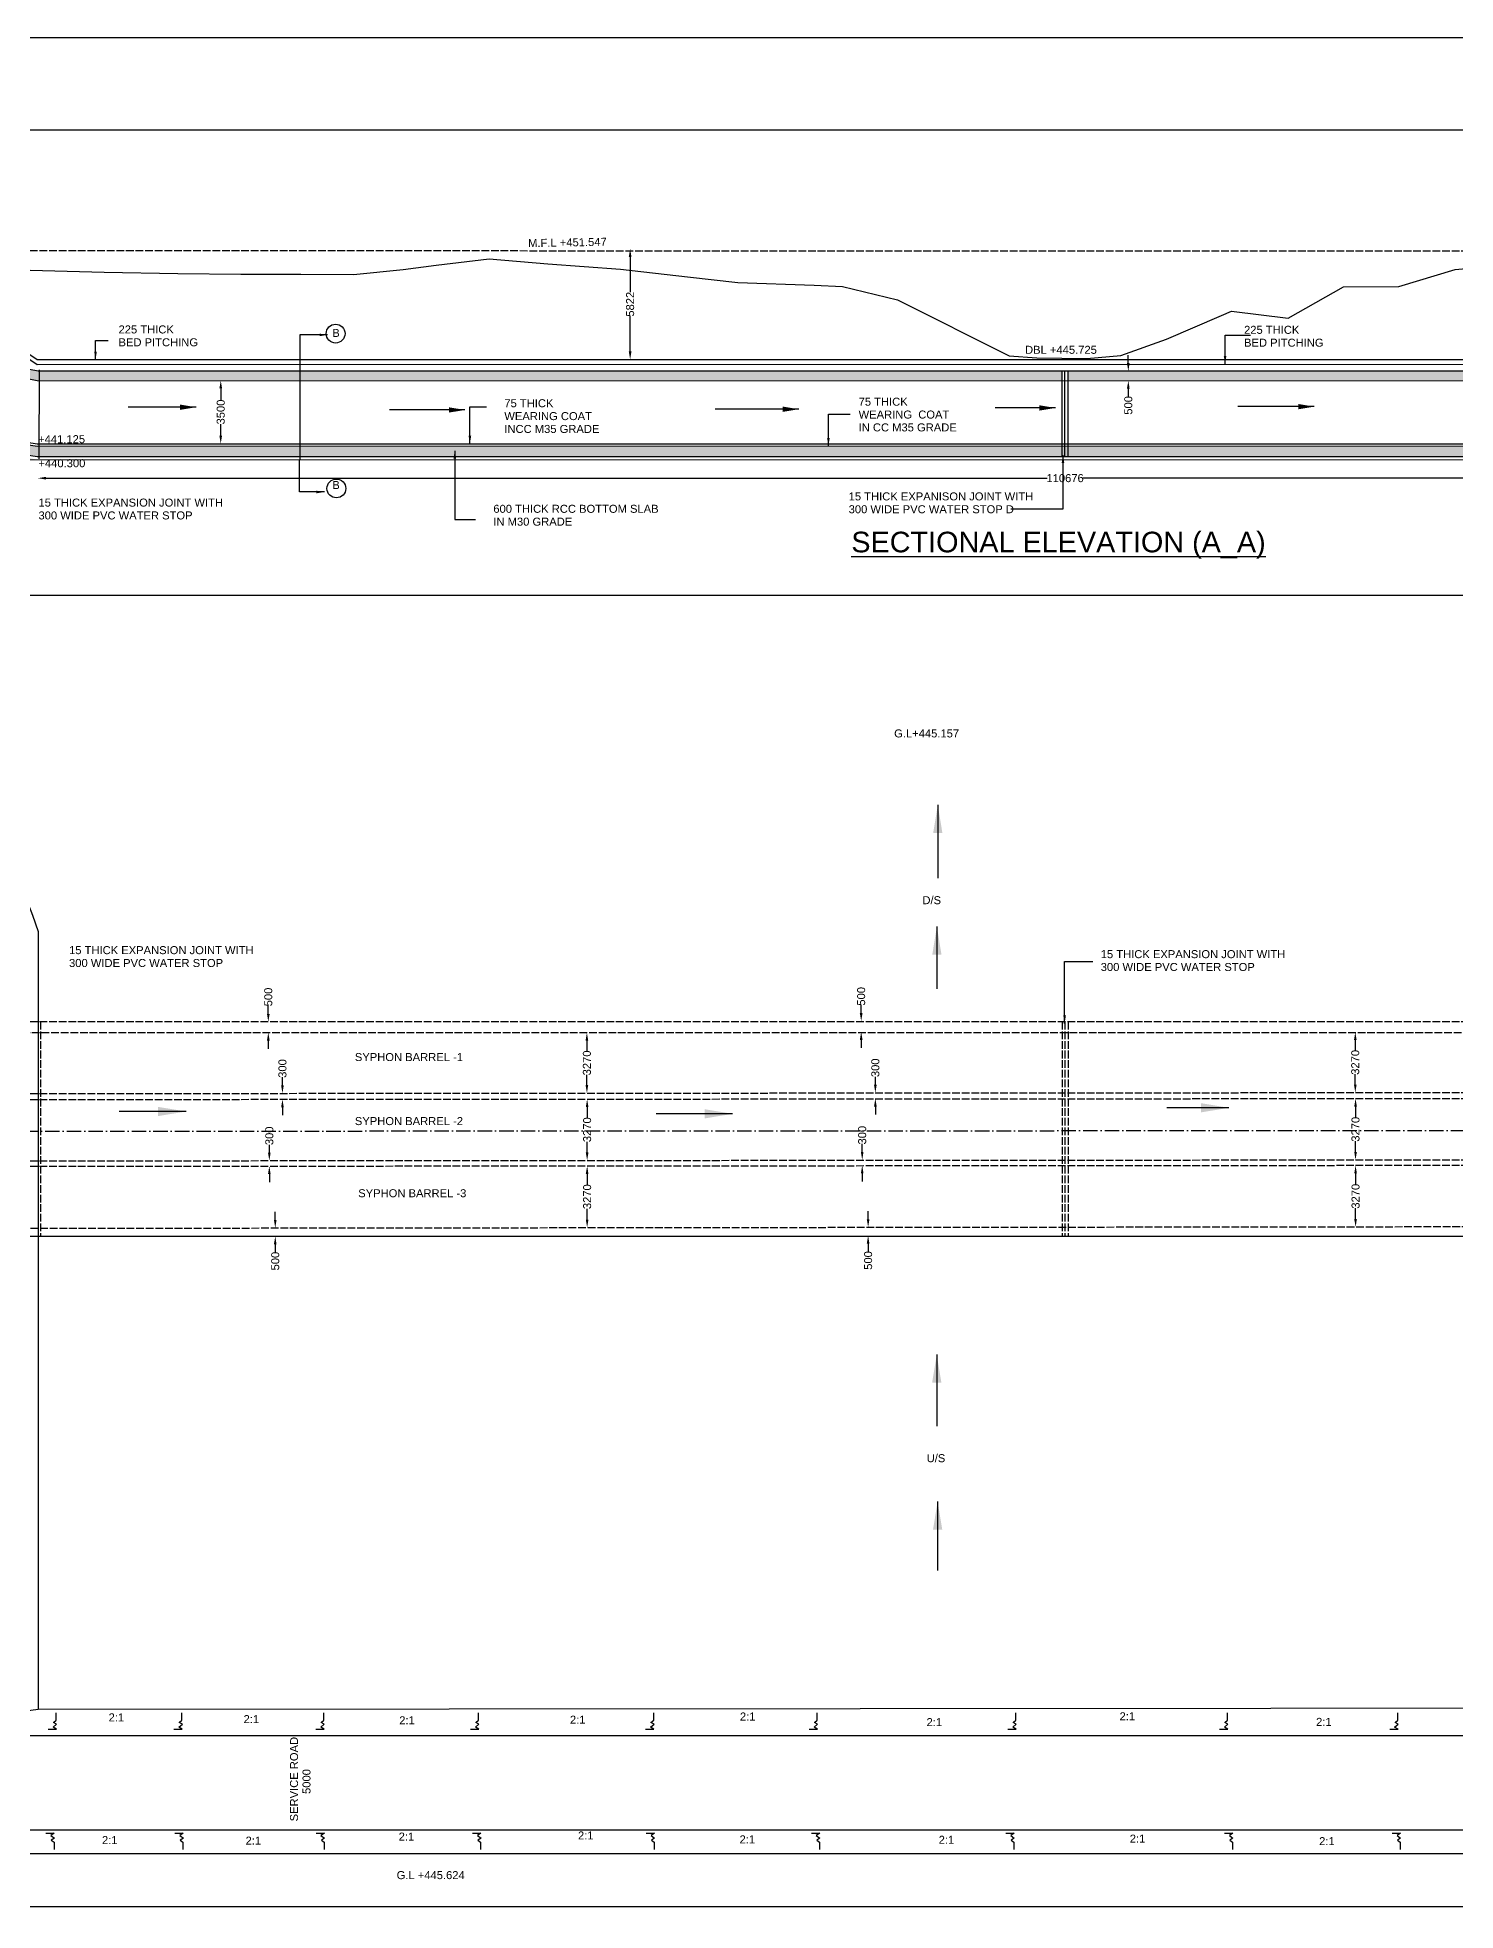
# Model space of a CAD drawing. Header units: millimetres. Extents: x 5124 to 2118060, y 2311 to 45645147.
# Drawn here: x 2072840 to 2090553, y 45621739 to 45645147 of the extents above; entities that cross this region are included whole.
import ezdxf

# ---------------------------------------------------------------- set-up
doc = ezdxf.new("R2010")
doc.units = ezdxf.units.MM
doc.header["$MEASUREMENT"] = 0
doc.linetypes.add('ACAD_ISO02W100', pattern=[15, 12, -3])
doc.linetypes.add('ACAD_ISO10W100', pattern=[18, 12, -3, 0, -3])
for name, color, linetype in [('DIMENSIONS', 7, 'Continuous'), ('DRAWING', 2, 'Continuous'), ('TEXT', 7, 'Continuous')]:
    doc.layers.add(name, color=color, linetype=linetype)
doc.styles.get("Standard").update_dxf_attribs({"font": 'arial.ttf', "height": 100})
doc.dimstyles.get("Standard").update_dxf_attribs({"dimtxt": 100, "dimasz": 100, "dimexe": 0.18, "dimexo": 0.0625, "dimgap": 0.09, "dimtad": 0, "dimdec": 0, "dimzin": 0, "dimdsep": 46, "dimtxsty": 'Standard', "dimcen": 0.09, "dimse1": 1, "dimse2": 1, "dimadec": 0, "dimazin": 0, "dimtfac": 1, "dimtdec": 0, "dimtofl": 0, "dimtmove": 0, "dimatfit": 3, "dimfxl": 1, "dimtolj": 1, "dimtzin": 0, "dimarcsym": 0})
pattern_1 = [(50, (0, 0), (179.31504565, -15.68803375), [18.75, -206.25]), (355, (0, 0), (-34.6878334, 188.0480334), [15, -165]), (100.4514, (14.94, -1.3), (144.6273454, 172.3598855), [15.9350475, -175.285528]), (46.1842, (0, 50), (266.8102622, -41.3797536), [28.125, -309.375]), (96.6356, (22.23, 46.55), (233.6656764, 243.5294677), [23.902572, -262.92825]), (351.1842, (0, 50), (233.6654863, 243.5296502), [22.5, -247.5]), (21, (25, 37.5), (149.22676303, -100.65472267), [18.75, -206.25]), (326, (25, 37.5), (60.828833, 181.28751126), [15, -165]), (71.4514, (37.44, 29.11), (210.05565715, 80.6326242), [15.9350475, -175.285528]), (37.5, (0, 0), (3.03996383, 83.22346346), [0, -163, 0, -167.5, 0, -165.625]), (7.5, (0, 0), (65.76738436, 98.60292797), [0, -95.5, 0, -159.25, 0, -63.125]), (327.5, (-55.75, 0), (133.45560904, -5.63871793), [0, -62.5, 0, -195, 0, -258.75]), (317.5, (-80.75, 0), (145.79654234, 25.02624558), [0, -81.25, 0, -129.5, 0, -183.75])]
pattern_2 = [(37.5, (0, 0), (-1.574833953, 48.170594225), [0, -38, 0, -42.5, 0, -40.625]), (7.5, (0, 0), (44.24441763, 70.55365163), [0, -20.5, 0, -34.25, 0, -13.125]), (327.5, (-30.75, 0), (77.853546544, 0.14147634), [0, -12.5, 0, -45, 0, -58.75]), (317.5, (-30.75, 0), (75.15316511, 21.94188912), [0, -6.25, 0, -29.5, 0, -33.75])]

# ---------------------------------------------------------------- blocks, each defined once
blk = doc.blocks.new('*D105')
at = {"layer": 'Defpoints', "color": 0, "transparency": 16777216}
for p in [(2075129, 45640861), (2075129, 45640861), (2075170, 45640070)]:
    blk.add_point(p, dxfattribs=at)
at = {"layer": 'DIMENSIONS', "color": 0, "lineweight": -2, "transparency": 16777216}
for p, q in [((2075129, 45640761), (2075129, 45640615)), ((2075129, 45640170), (2075129, 45640316))]:
    blk.add_line(p, q, dxfattribs=at)
at = {"layer": 'DIMENSIONS', "color": 0, "transparency": 16777216}
for points in [[(2075112, 45640761), (2075145, 45640761), (2075129, 45640861)], [(2075112, 45640170), (2075145, 45640170), (2075129, 45640070)]]:
    blk.add_solid(points, dxfattribs=at)
at = {"layer": 'DIMENSIONS', "color": 0, "transparency": 16777216, "insert": (2075129, 45640466), "char_height": 100, "attachment_point": 5, "rotation": 90}
blk.add_mtext('\\A1;3500', dxfattribs=at)
blk = doc.blocks.new('*D107')
at = {"layer": 'Defpoints', "color": 0, "transparency": 16777216}
for p in [(2072845, 45639637), (2098506, 45639639), (2098506, 45639637)]:
    blk.add_point(p, dxfattribs=at)
at = {"layer": 'DIMENSIONS', "color": 0, "lineweight": -2, "transparency": 16777216}
for p, q in [((2072945, 45639639), (2085453, 45639639)), ((2098406, 45639639), (2085898, 45639639))]:
    blk.add_line(p, q, dxfattribs=at)
at = {"layer": 'DIMENSIONS', "color": 0, "transparency": 16777216}
for points in [[(2072945, 45639656), (2072945, 45639622), (2072845, 45639639)], [(2098406, 45639656), (2098406, 45639622), (2098506, 45639639)]]:
    blk.add_solid(points, dxfattribs=at)
at = {"layer": 'DIMENSIONS', "color": 0, "transparency": 16777216, "insert": (2085676, 45639639), "char_height": 100, "attachment_point": 5}
blk.add_mtext('\\A1;110676', dxfattribs=at)
blk = doc.blocks.new('*D141')
at = {"layer": 'Defpoints', "color": 0, "transparency": 16777216}
for p in [(2075723, 45632845), (2075723, 45632845), (2075723, 45632710)]:
    blk.add_point(p, dxfattribs=at)
at = {"layer": 'DIMENSIONS', "color": 0, "lineweight": -2, "transparency": 16777216}
for p, q in [((2075723, 45632945), (2075723, 45633045)), ((2075723, 45632610), (2075723, 45632510))]:
    blk.add_line(p, q, dxfattribs=at)
at = {"layer": 'DIMENSIONS', "color": 0, "transparency": 16777216}
for points in [[(2075706, 45632945), (2075740, 45632945), (2075723, 45632845)], [(2075706, 45632610), (2075740, 45632610), (2075723, 45632710)]]:
    blk.add_solid(points, dxfattribs=at)
at = {"layer": 'DIMENSIONS', "color": 0, "transparency": 16777216, "insert": (2075723, 45633156), "char_height": 100, "attachment_point": 5, "rotation": 90}
blk.add_mtext('\\A1;500', dxfattribs=at)
blk = doc.blocks.new('*D142')
at = {"layer": 'Defpoints', "color": 0, "transparency": 16777216}
for p in [(2075724, 45631952), (2075900, 45631952), (2075724, 45631877)]:
    blk.add_point(p, dxfattribs=at)
at = {"layer": 'DIMENSIONS', "color": 0, "lineweight": -2, "transparency": 16777216}
for p, q in [((2075900, 45632052), (2075900, 45632152)), ((2075900, 45631777), (2075900, 45631677))]:
    blk.add_line(p, q, dxfattribs=at)
at = {"layer": 'DIMENSIONS', "color": 0, "transparency": 16777216}
for points in [[(2075883, 45632052), (2075916, 45632052), (2075900, 45631952)], [(2075883, 45631777), (2075916, 45631777), (2075900, 45631877)]]:
    blk.add_solid(points, dxfattribs=at)
at = {"layer": 'DIMENSIONS', "color": 0, "transparency": 16777216, "insert": (2075900, 45632262), "char_height": 100, "attachment_point": 5, "rotation": 90}
blk.add_mtext('\\A1;300', dxfattribs=at)
blk = doc.blocks.new('*D143')
at = {"layer": 'Defpoints', "color": 0, "transparency": 16777216}
for p in [(2075736, 45631110), (2075736, 45631110), (2075736, 45631043)]:
    blk.add_point(p, dxfattribs=at)
at = {"layer": 'DIMENSIONS', "color": 0, "lineweight": -2, "transparency": 16777216}
for p, q in [((2075736, 45631210), (2075736, 45631310)), ((2075736, 45630943), (2075736, 45630843))]:
    blk.add_line(p, q, dxfattribs=at)
at = {"layer": 'DIMENSIONS', "color": 0, "transparency": 16777216}
for points in [[(2075719, 45631210), (2075752, 45631210), (2075736, 45631110)], [(2075719, 45630943), (2075752, 45630943), (2075736, 45631043)]]:
    blk.add_solid(points, dxfattribs=at)
at = {"layer": 'DIMENSIONS', "color": 0, "transparency": 16777216, "insert": (2075736, 45631421), "char_height": 100, "attachment_point": 5, "rotation": 90}
blk.add_mtext('\\A1;300', dxfattribs=at)
blk = doc.blocks.new('*D144')
at = {"layer": 'Defpoints', "color": 0, "transparency": 16777216}
for p in [(2075810, 45630269), (2075810, 45630165), (2075810, 45630165)]:
    blk.add_point(p, dxfattribs=at)
at = {"layer": 'DIMENSIONS', "color": 0, "lineweight": -2, "transparency": 16777216}
for p, q in [((2075810, 45630369), (2075810, 45630469)), ((2075810, 45630065), (2075810, 45629965))]:
    blk.add_line(p, q, dxfattribs=at)
at = {"layer": 'DIMENSIONS', "color": 0, "transparency": 16777216}
for points in [[(2075793, 45630369), (2075826, 45630369), (2075810, 45630269)], [(2075793, 45630065), (2075826, 45630065), (2075810, 45630165)]]:
    blk.add_solid(points, dxfattribs=at)
at = {"layer": 'DIMENSIONS', "color": 0, "transparency": 16777216, "insert": (2075810, 45629855), "char_height": 100, "attachment_point": 5, "rotation": 90}
blk.add_mtext('\\A1;500', dxfattribs=at)
blk = doc.blocks.new('*D145')
at = {"layer": 'Defpoints', "color": 0, "transparency": 16777216}
for p in [(2079703, 45632710), (2079703, 45632710), (2079703, 45631954)]:
    blk.add_point(p, dxfattribs=at)
at = {"layer": 'DIMENSIONS', "color": 0, "lineweight": -2, "transparency": 16777216}
for p, q in [((2079703, 45632610), (2079703, 45632481)), ((2079703, 45632054), (2079703, 45632183))]:
    blk.add_line(p, q, dxfattribs=at)
at = {"layer": 'DIMENSIONS', "color": 0, "transparency": 16777216}
for points in [[(2079686, 45632610), (2079719, 45632610), (2079703, 45632710)], [(2079686, 45632054), (2079719, 45632054), (2079703, 45631954)]]:
    blk.add_solid(points, dxfattribs=at)
at = {"layer": 'DIMENSIONS', "color": 0, "transparency": 16777216, "insert": (2079703, 45632332), "char_height": 100, "attachment_point": 5, "rotation": 90}
blk.add_mtext('\\A1;3270', dxfattribs=at)
blk = doc.blocks.new('*D146')
at = {"layer": 'Defpoints', "color": 0, "transparency": 16777216}
for p in [(2079703, 45631880), (2079704, 45631113), (2079706, 45631113)]:
    blk.add_point(p, dxfattribs=at)
at = {"layer": 'DIMENSIONS', "color": 0, "lineweight": -2, "transparency": 16777216}
for p, q in [((2079706, 45631780), (2079706, 45631646)), ((2079706, 45631213), (2079706, 45631347))]:
    blk.add_line(p, q, dxfattribs=at)
at = {"layer": 'DIMENSIONS', "color": 0, "transparency": 16777216}
for points in [[(2079689, 45631780), (2079722, 45631780), (2079706, 45631880)], [(2079689, 45631213), (2079722, 45631213), (2079706, 45631113)]]:
    blk.add_solid(points, dxfattribs=at)
at = {"layer": 'DIMENSIONS', "color": 0, "transparency": 16777216, "insert": (2079706, 45631497), "char_height": 100, "attachment_point": 5, "rotation": 90}
blk.add_mtext('\\A1;3270', dxfattribs=at)
blk = doc.blocks.new('*D147')
at = {"layer": 'Defpoints', "color": 0, "transparency": 16777216}
for p in [(2079706, 45631045), (2079706, 45630274), (2079714, 45630274)]:
    blk.add_point(p, dxfattribs=at)
at = {"layer": 'DIMENSIONS', "color": 0, "lineweight": -2, "transparency": 16777216}
for p, q in [((2079706, 45630945), (2079706, 45630809)), ((2079706, 45630374), (2079706, 45630510))]:
    blk.add_line(p, q, dxfattribs=at)
at = {"layer": 'DIMENSIONS', "color": 0, "transparency": 16777216}
for points in [[(2079689, 45630945), (2079722, 45630945), (2079706, 45631045)], [(2079689, 45630374), (2079722, 45630374), (2079706, 45630274)]]:
    blk.add_solid(points, dxfattribs=at)
at = {"layer": 'DIMENSIONS', "color": 0, "transparency": 16777216, "insert": (2079706, 45630660), "char_height": 100, "attachment_point": 5, "rotation": 90}
blk.add_mtext('\\A1;3270', dxfattribs=at)
blk = doc.blocks.new('*D148')
at = {"layer": 'Defpoints', "color": 0, "transparency": 16777216}
for p in [(2083129, 45632854), (2083129, 45632854), (2083129, 45632719)]:
    blk.add_point(p, dxfattribs=at)
at = {"layer": 'DIMENSIONS', "color": 0, "lineweight": -2, "transparency": 16777216}
for p, q in [((2083129, 45632954), (2083129, 45633054)), ((2083129, 45632619), (2083129, 45632519))]:
    blk.add_line(p, q, dxfattribs=at)
at = {"layer": 'DIMENSIONS', "color": 0, "transparency": 16777216}
for points in [[(2083112, 45632954), (2083146, 45632954), (2083129, 45632854)], [(2083112, 45632619), (2083146, 45632619), (2083129, 45632719)]]:
    blk.add_solid(points, dxfattribs=at)
at = {"layer": 'DIMENSIONS', "color": 0, "transparency": 16777216, "insert": (2083129, 45633164), "char_height": 100, "attachment_point": 5, "rotation": 90}
blk.add_mtext('\\A1;500', dxfattribs=at)
blk = doc.blocks.new('*D149')
at = {"layer": 'Defpoints', "color": 0, "transparency": 16777216}
for p in [(2083130, 45631960), (2083306, 45631960), (2083130, 45631886)]:
    blk.add_point(p, dxfattribs=at)
at = {"layer": 'DIMENSIONS', "color": 0, "lineweight": -2, "transparency": 16777216}
for p, q in [((2083306, 45632060), (2083306, 45632160)), ((2083306, 45631786), (2083306, 45631686))]:
    blk.add_line(p, q, dxfattribs=at)
at = {"layer": 'DIMENSIONS', "color": 0, "transparency": 16777216}
for points in [[(2083289, 45632060), (2083323, 45632060), (2083306, 45631960)], [(2083289, 45631786), (2083323, 45631786), (2083306, 45631886)]]:
    blk.add_solid(points, dxfattribs=at)
at = {"layer": 'DIMENSIONS', "color": 0, "transparency": 16777216, "insert": (2083306, 45632271), "char_height": 100, "attachment_point": 5, "rotation": 90}
blk.add_mtext('\\A1;300', dxfattribs=at)
blk = doc.blocks.new('*D150')
at = {"layer": 'Defpoints', "color": 0, "transparency": 16777216}
for p in [(2083142, 45631119), (2083142, 45631119), (2083142, 45631051)]:
    blk.add_point(p, dxfattribs=at)
at = {"layer": 'DIMENSIONS', "color": 0, "lineweight": -2, "transparency": 16777216}
for p, q in [((2083142, 45631219), (2083142, 45631319)), ((2083142, 45630951), (2083142, 45630851))]:
    blk.add_line(p, q, dxfattribs=at)
at = {"layer": 'DIMENSIONS', "color": 0, "transparency": 16777216}
for points in [[(2083125, 45631219), (2083158, 45631219), (2083142, 45631119)], [(2083125, 45630951), (2083158, 45630951), (2083142, 45631051)]]:
    blk.add_solid(points, dxfattribs=at)
at = {"layer": 'DIMENSIONS', "color": 0, "transparency": 16777216, "insert": (2083142, 45631429), "char_height": 100, "attachment_point": 5, "rotation": 90}
blk.add_mtext('\\A1;300', dxfattribs=at)
blk = doc.blocks.new('*D151')
at = {"layer": 'Defpoints', "color": 0, "transparency": 16777216}
for p in [(2083216, 45630278), (2083216, 45630174), (2083216, 45630174)]:
    blk.add_point(p, dxfattribs=at)
at = {"layer": 'DIMENSIONS', "color": 0, "lineweight": -2, "transparency": 16777216}
for p, q in [((2083216, 45630378), (2083216, 45630478)), ((2083216, 45630074), (2083216, 45629974))]:
    blk.add_line(p, q, dxfattribs=at)
at = {"layer": 'DIMENSIONS', "color": 0, "transparency": 16777216}
for points in [[(2083199, 45630378), (2083232, 45630378), (2083216, 45630278)], [(2083199, 45630074), (2083232, 45630074), (2083216, 45630174)]]:
    blk.add_solid(points, dxfattribs=at)
at = {"layer": 'DIMENSIONS', "color": 0, "transparency": 16777216, "insert": (2083216, 45629863), "char_height": 100, "attachment_point": 5, "rotation": 90}
blk.add_mtext('\\A1;500', dxfattribs=at)
blk = doc.blocks.new('*D156')
at = {"layer": 'Defpoints', "color": 0, "transparency": 16777216}
for p in [(2089301, 45632717), (2089301, 45632717), (2089301, 45631961)]:
    blk.add_point(p, dxfattribs=at)
at = {"layer": 'DIMENSIONS', "color": 0, "lineweight": -2, "transparency": 16777216}
for p, q in [((2089301, 45632617), (2089301, 45632488)), ((2089301, 45632061), (2089301, 45632190))]:
    blk.add_line(p, q, dxfattribs=at)
at = {"layer": 'DIMENSIONS', "color": 0, "transparency": 16777216}
for points in [[(2089285, 45632617), (2089318, 45632617), (2089301, 45632717)], [(2089285, 45632061), (2089318, 45632061), (2089301, 45631961)]]:
    blk.add_solid(points, dxfattribs=at)
at = {"layer": 'DIMENSIONS', "color": 0, "transparency": 16777216, "insert": (2089301, 45632339), "char_height": 100, "attachment_point": 5, "rotation": 90}
blk.add_mtext('\\A1;3270', dxfattribs=at)
blk = doc.blocks.new('*D157')
at = {"layer": 'Defpoints', "color": 0, "transparency": 16777216}
for p in [(2089302, 45631887), (2089303, 45631120), (2089304, 45631120)]:
    blk.add_point(p, dxfattribs=at)
at = {"layer": 'DIMENSIONS', "color": 0, "lineweight": -2, "transparency": 16777216}
for p, q in [((2089304, 45631787), (2089304, 45631653)), ((2089304, 45631220), (2089304, 45631354))]:
    blk.add_line(p, q, dxfattribs=at)
at = {"layer": 'DIMENSIONS', "color": 0, "transparency": 16777216}
for points in [[(2089288, 45631787), (2089321, 45631787), (2089304, 45631887)], [(2089288, 45631220), (2089321, 45631220), (2089304, 45631120)]]:
    blk.add_solid(points, dxfattribs=at)
at = {"layer": 'DIMENSIONS', "color": 0, "transparency": 16777216, "insert": (2089304, 45631503), "char_height": 100, "attachment_point": 5, "rotation": 90}
blk.add_mtext('\\A1;3270', dxfattribs=at)
blk = doc.blocks.new('*D158')
at = {"layer": 'Defpoints', "color": 0, "transparency": 16777216}
for p in [(2089305, 45631052), (2089305, 45630281), (2089313, 45630281)]:
    blk.add_point(p, dxfattribs=at)
at = {"layer": 'DIMENSIONS', "color": 0, "lineweight": -2, "transparency": 16777216}
for p, q in [((2089305, 45630952), (2089305, 45630816)), ((2089305, 45630381), (2089305, 45630517))]:
    blk.add_line(p, q, dxfattribs=at)
at = {"layer": 'DIMENSIONS', "color": 0, "transparency": 16777216}
for points in [[(2089288, 45630952), (2089321, 45630952), (2089305, 45631052)], [(2089288, 45630381), (2089321, 45630381), (2089305, 45630281)]]:
    blk.add_solid(points, dxfattribs=at)
at = {"layer": 'DIMENSIONS', "color": 0, "transparency": 16777216, "insert": (2089305, 45630666), "char_height": 100, "attachment_point": 5, "rotation": 90}
blk.add_mtext('\\A1;3270', dxfattribs=at)
blk = doc.blocks.new('*D213')
at = {"layer": 'Defpoints', "color": 0, "transparency": 16777216}
for p in [(2080243, 45642504), (2080509, 45642504), (2080600, 45641123)]:
    blk.add_point(p, dxfattribs=at)
at = {"layer": 'DIMENSIONS', "color": 0, "lineweight": -2, "transparency": 16777216}
for p, q in [((2080243, 45642404), (2080243, 45641962)), ((2080243, 45641223), (2080243, 45641664))]:
    blk.add_line(p, q, dxfattribs=at)
at = {"layer": 'DIMENSIONS', "color": 0, "transparency": 16777216}
for points in [[(2080226, 45642404), (2080260, 45642404), (2080243, 45642504)], [(2080226, 45641223), (2080260, 45641223), (2080243, 45641123)]]:
    blk.add_solid(points, dxfattribs=at)
at = {"layer": 'DIMENSIONS', "color": 0, "transparency": 16777216, "insert": (2080243, 45641813), "char_height": 100, "attachment_point": 5, "rotation": 90}
blk.add_mtext('\\A1;5822', dxfattribs=at)
blk = doc.blocks.new('*D217')
at = {"layer": 'Defpoints', "color": 0, "transparency": 16777216}
for p in [(2086437, 45640977), (2086437, 45640859), (2086466, 45640859)]:
    blk.add_point(p, dxfattribs=at)
at = {"layer": 'DIMENSIONS', "color": 0, "lineweight": -2, "transparency": 16777216}
for p, q in [((2086466, 45641077), (2086466, 45641177)), ((2086466, 45640759), (2086466, 45640659))]:
    blk.add_line(p, q, dxfattribs=at)
at = {"layer": 'DIMENSIONS', "color": 0, "transparency": 16777216}
for points in [[(2086449, 45641077), (2086482, 45641077), (2086466, 45640977)], [(2086449, 45640759), (2086482, 45640759), (2086466, 45640859)]]:
    blk.add_solid(points, dxfattribs=at)
at = {"layer": 'DIMENSIONS', "color": 0, "transparency": 16777216, "insert": (2086466, 45640549), "char_height": 100, "attachment_point": 5, "rotation": 90}
blk.add_mtext('\\A1;500', dxfattribs=at)

msp = doc.modelspace()

# ---------------------------------------------------------------- hatches: boundary and pattern name
at = {"layer": 'DRAWING'}
h = msp.add_hatch(dxfattribs=at)
h.set_pattern_fill('AR-SAND', color=0, scale=25, style=0)
h.set_pattern_definition(pattern_2)
h.paths.add_polyline_path([(2068647.8, 45641793.4), (2068533.2, 45641815.6), (2068533.3, 45641699.8), (2068648, 45641677.4)])
h.paths.add_polyline_path([(2068647.8, 45641793.4), (2068648, 45641677.4), (2069155.1, 45641578.6), (2069098.2, 45641706.2)])
h.paths.add_polyline_path([(2069098.2, 45641706.2), (2069155.1, 45641578.6), (2072792.4, 45640869.3), (2072792.6, 45640991.4)])
h.paths.add_polyline_path([(2072834.2, 45640983.4), (2072792.6, 45640991.4), (2072792.4, 45640869.3), (2072834.2, 45640861.2)])
h.paths.add_polyline_path([(2072864, 45640981), (2072846.4, 45640981), (2072834.2, 45640983.4), (2072834.2, 45640861.2), (2072863.8, 45640861.2)])
h = msp.add_hatch(dxfattribs=at)
h.set_pattern_fill('AR-CONC', color=0, scale=25, style=0)
h.set_pattern_definition(pattern_1)
h.paths.add_polyline_path([(2064714.2, 45641198.3), (2064714.5, 45641002), (2065413.4, 45641017.7), (2065413.4, 45640914.4), (2065508.4, 45640917.4), (2065435.4, 45641082.7)])
h.paths.add_polyline_path([(2065435.4, 45641082.7), (2065508.4, 45640917.4), (2065953.2, 45640931.6), (2065953.2, 45640826.6), (2066591.1, 45640846.2), (2066591.1, 45640738.6), (2067235.8, 45640755.8), (2067235.8, 45640649.9), (2067869.4, 45640668.7), (2067869.4, 45640562.9), (2068465.7, 45640575.3), (2068482.8, 45640594.2)])
h.paths.add_polyline_path([(2068649.3, 45640705.8), (2068534.7, 45640724.1), (2068534.8, 45640599.5), (2068649.5, 45640581.1)])
h.paths.add_polyline_path([(2068649.3, 45640705.8), (2068649.5, 45640581.1), (2069672.2, 45640417.5), (2069611.9, 45640552.9)])
h.paths.add_polyline_path([(2069611.9, 45640552.9), (2069672.2, 45640417.5), (2072791, 45639918.5), (2072791.2, 45640047.8)])
h.paths.add_polyline_path([(2069690.3, 45640377), (2069875.9, 45639960.1), (2070043.8, 45639960.3), (2070043.8, 45639874.5), (2072823.4, 45639874)])
h.paths.add_polyline_path([(2072834, 45640041), (2072791.2, 45640047.8), (2072791, 45639918.5), (2072834, 45639911.6)])
h.paths.add_polyline_path([(2072862.6, 45640040.5), (2072837.1, 45640040.5), (2072834, 45640041), (2072834, 45639911.6), (2072834.6, 45639911.5), (2072862.4, 45639911.5)])
h = msp.add_hatch(dxfattribs=at)
h.set_pattern_fill('AR-CONC', color=0, scale=25, style=0)
h.set_pattern_definition(pattern_1)
h.paths.add_polyline_path([(2102920.6, 45640653.3), (2105827.6, 45641156.7), (2105827.1, 45641280), (2098530.1, 45640045.3), (2072862.6, 45640040.5), (2072862.4, 45639911.5), (2098522.4, 45639911.5)])
h.paths.add_polyline_path([(2097780.5, 45639763.6), (2098417.2, 45639797), (2098409.2, 45639950), (2097772.4, 45639916.7)], flags=9)
h = msp.add_hatch(dxfattribs=at)
h.set_pattern_fill('AR-SAND', color=0, scale=25, style=0)
h.set_pattern_definition(pattern_2)
h.paths.add_polyline_path([(2085635.9, 45640981), (2072864, 45640981), (2072863.8, 45640861.2), (2085635.9, 45640859.5)])
h = msp.add_hatch(dxfattribs=at)
h.set_pattern_fill('AR-SAND', color=0, scale=25, style=0)
h.set_pattern_definition(pattern_2)
h.paths.add_polyline_path([(2098480.6, 45640981), (2085712.2, 45640981), (2085712.2, 45640859.5), (2098480.6, 45640857.9)])

# ---------------------------------------------------------------- linework, layer by layer
at = {"layer": 'DIMENSIONS'}
msp.add_lwpolyline([(2118059.9, 45603522.8), (2058380.1, 45603522.8), (2058380.1, 45645146.9), (2118059.9, 45645146.9)], close=True, dxfattribs=at)
at = {"layer": 'DIMENSIONS', "color": 0}
for centre in [(2076563.6, 45641445.7), (2076573.6, 45639511)]:
    msp.add_circle(centre, 117.5, dxfattribs=at)
at = {"layer": 'DRAWING', "color": 0}
msp.add_lwpolyline([(2059530.4, 45643990.6), (2116910.2, 45643990.6), (2116910.2, 45604666.8), (2059530.4, 45604666.8)], close=True, dxfattribs=at)
for points in [[(2060274.9, 45642720.5), (2070477, 45642720.5), (2072834.2, 45641121.9), (2098515.8, 45641121.9), (2100887.7, 45642701.7), (2109380.1, 45642701.7)], [(2068533.2, 45641815.6), (2072846.4, 45640981), (2098531.1, 45640981), (2102921.5, 45641903.5), (2102921.5, 45642701.7)], [(2070707.4, 45642564.2), (2070610, 45642564.2), (2072834.2, 45641058.8), (2098515.9, 45641064), (2100742.5, 45642545.9), (2100653.2, 45642545.5)], [(2072593.2, 45642244.6), (2073671.1, 45642215.6), (2074590.9, 45642196.5), (2075381.3, 45642188.6), (2076129.8, 45642187.2), (2076786, 45642186.1), (2077407.7, 45642249), (2077818.4, 45642302.1), (2078481.9, 45642380.6), (2079216.1, 45642316.7), (2080121, 45642250), (2080960.4, 45642156.2), (2081586.3, 45642086.3), (2082539.6, 45642051.9), (2082896.6, 45642035.8), (2083584.1, 45641868.8), (2084978, 45641166.8), (2085321.6, 45641143.1), (2085948.6, 45641134.9), (2086372.1, 45641172), (2086940.9, 45641375.5), (2087631.7, 45641671.9), (2087755.6, 45641725.6), (2088463.3, 45641636.9), (2089154.6, 45642029.4), (2089847, 45642032.8), (2090548.1, 45642245.6), (2091204, 45642306.5)], [(2068533.3, 45641699.8), (2072834.2, 45640861.2), (2098516.2, 45640857.9), (2102921.5, 45641786.4)], [(2060274.9, 45641391.8), (2064591.3, 45641391.8), (2072834.5, 45640070.4), (2098525.6, 45640070.4), (2105826.1, 45641322), (2109380.1, 45641322)], [(2064594.5, 45641350.1), (2072837.1, 45640040.5), (2098530.1, 45640045.3), (2105827.1, 45641280), (2105827.1, 45641322)], [(2068534.8, 45640599.5), (2072834.6, 45639911.5), (2098522.4, 45639911.5), (2102920.6, 45640653.3), (2105827.6, 45641156.7), (2105827.1, 45641280)], [(2072862.4, 45639879.2), (2072864, 45640991.4)], [(2085635.9, 45640981), (2085635.9, 45639911.5)], [(2085670.5, 45640981), (2085670.5, 45639911.5)], [(2085712.2, 45640981), (2085712.2, 45639911.5)], [(2070043.8, 45639874.5), (2101404.6, 45639868.6)], [(2109379.1, 45631295.5), (2109379.1, 45621786.9), (2060269.2, 45621786.9), (2060269.2, 45638175.8), (2109379.1, 45638175.8), (2109379.1, 45631752.1)], [(2063843.5, 45628067.8), (2066106.9, 45628067.8), (2066106.9, 45628749.3), (2070058.4, 45628749.3), (2070058.4, 45630165.1), (2101408.1, 45630165.1), (2101408.1, 45628765.2), (2104318.7, 45628765.2), (2104318.7, 45628111.6), (2106593.1, 45628111.6)], [(2109379.1, 45625280.8), (2107397.2, 45625293.9), (2107206.2, 45625242.9), (2103670.4, 45625363.5), (2102792, 45622448.3), (2068561.6, 45622448.3), (2067701, 45625328.2), (2060269.2, 45625252.6)], [(2098512.4, 45624270.5), (2072846.7, 45624252.2)], [(2072971.6, 45624006.1), (2073076, 45624006.1), (2073033.5, 45624031.9), (2073077.9, 45624067.9), (2073038.1, 45624091), (2073073.2, 45624117.8), (2073073.2, 45624209.1)], [(2074543.1, 45624006.1), (2074647.5, 45624006.1), (2074605, 45624031.9), (2074649.4, 45624067.9), (2074609.6, 45624091), (2074644.7, 45624117.8), (2074644.7, 45624209.1)], [(2076315.5, 45624006.1), (2076419.9, 45624006.1), (2076377.4, 45624031.9), (2076421.7, 45624067.9), (2076382, 45624091), (2076417.1, 45624117.8), (2076417.1, 45624209.1)], [(2078248.1, 45624006.1), (2078352.5, 45624006.1), (2078310, 45624031.9), (2078354.3, 45624067.9), (2078314.6, 45624091), (2078349.7, 45624117.8), (2078349.7, 45624209.1)], [(2080435.4, 45624006.1), (2080539.8, 45624006.1), (2080497.3, 45624031.9), (2080541.6, 45624067.9), (2080501.9, 45624091), (2080537, 45624117.8), (2080537, 45624209.1)], [(2082479.1, 45624006.1), (2082583.5, 45624006.1), (2082541, 45624031.9), (2082585.3, 45624067.9), (2082545.6, 45624091), (2082580.7, 45624117.8), (2082580.7, 45624209.1)], [(2084960.2, 45624006.1), (2085064.5, 45624006.1), (2085022.1, 45624031.9), (2085066.4, 45624067.9), (2085026.7, 45624091), (2085061.8, 45624117.8), (2085061.8, 45624209.1)], [(2087604.3, 45624006.1), (2087708.7, 45624006.1), (2087666.2, 45624031.9), (2087710.6, 45624067.9), (2087670.8, 45624091), (2087705.9, 45624117.8), (2087705.9, 45624209.1)], [(2089731, 45624006.1), (2089835.4, 45624006.1), (2089792.9, 45624031.9), (2089837.2, 45624067.9), (2089797.5, 45624091), (2089832.6, 45624117.8), (2089832.6, 45624209.1)], [(2072945.7, 45622704.3), (2073050.1, 45622704.3), (2073007.6, 45622678.5), (2073051.9, 45622642.5), (2073012.2, 45622619.4), (2073047.3, 45622592.6), (2073047.3, 45622501.3)], [(2074555.5, 45622704.3), (2074659.9, 45622704.3), (2074617.4, 45622678.5), (2074661.7, 45622642.5), (2074622, 45622619.4), (2074657.1, 45622592.6), (2074657.1, 45622501.3)], [(2076319.1, 45622704.3), (2076423.5, 45622704.3), (2076381, 45622678.5), (2076425.3, 45622642.5), (2076385.6, 45622619.4), (2076420.7, 45622592.6), (2076420.7, 45622501.3)], [(2078273.8, 45622704.3), (2078378.2, 45622704.3), (2078335.7, 45622678.5), (2078380, 45622642.5), (2078340.3, 45622619.4), (2078375.4, 45622592.6), (2078375.4, 45622501.3)], [(2080442.9, 45622704.3), (2080547.3, 45622704.3), (2080504.8, 45622678.5), (2080549.1, 45622642.5), (2080509.4, 45622619.4), (2080544.5, 45622592.6), (2080544.5, 45622501.3)], [(2082506.6, 45622704.3), (2082611, 45622704.3), (2082568.5, 45622678.5), (2082612.8, 45622642.5), (2082573.1, 45622619.4), (2082608.2, 45622592.6), (2082608.2, 45622501.3)], [(2084935.7, 45622704.3), (2085040.1, 45622704.3), (2084997.6, 45622678.5), (2085041.9, 45622642.5), (2085002.2, 45622619.4), (2085037.3, 45622592.6), (2085037.3, 45622501.3)], [(2087667.2, 45622704.3), (2087771.6, 45622704.3), (2087729.1, 45622678.5), (2087773.4, 45622642.5), (2087733.7, 45622619.4), (2087768.8, 45622592.6), (2087768.8, 45622501.3)], [(2089761.1, 45622704.3), (2089865.5, 45622704.3), (2089823, 45622678.5), (2089867.3, 45622642.5), (2089827.6, 45622619.4), (2089862.7, 45622592.6), (2089862.7, 45622501.3)]]:
    msp.add_lwpolyline(points, dxfattribs=at)
at = {"layer": 'DRAWING', "color": 0, "linetype": 'ACAD_ISO02W100', "ltscale": 8}
for points in [[(2070825.2, 45642484.4), (2100551, 45642477.5)], [(2106593.1, 45628111.6), (2106593.1, 45634918), (2104305.8, 45634918), (2104305.8, 45634246.2), (2101401.5, 45634246.2), (2101401.5, 45632845.2), (2070057.7, 45632845.2), (2070057.7, 45634239.7), (2066112.6, 45634239.7), (2066112.6, 45634899), (2063843.5, 45634892.1)], [(2069890.9, 45632710.1), (2102787.3, 45632710.1)], [(2072877.1, 45632845.2), (2072877.1, 45630165.1)], [(2085640.1, 45632845.2), (2085640.1, 45630165.1)], [(2085673.4, 45632845.2), (2085673.4, 45630165.1)], [(2085712.7, 45632845.2), (2085712.7, 45630165.1)], [(2068545.4, 45631946.5), (2102910, 45631970.8)], [(2068545.4, 45631872), (2102910, 45631896.2)], [(2068545.4, 45631105.4), (2102910, 45631129.7)], [(2068545.4, 45631037.6), (2102910, 45631061.8)], [(2064593.3, 45630256.1), (2102787.3, 45630300.7)]]:
    msp.add_lwpolyline(points, dxfattribs=at)
at = {"layer": 'DRAWING', "color": 0}
for points in [[(2060269.2, 45637697.5), (2067752.1, 45637697.5, -0.3265043), (2072846.7, 45633973.7), (2072846.7, 45624252.2), (2070477.2, 45623928), (2070477.2, 45634191.9, 0.3473361), (2067594.8, 45635888.4), (2060269.2, 45635822.9)], [(2070477.2, 45623928), (2100893.1, 45623928), (2100893.1, 45634544.5, -0.3245079), (2104327.5, 45636169.6), (2106483.7, 45635837.8), (2109379.1, 45635837.8)], [(2060269.2, 45627123), (2064085.3, 45627123), (2067569.5, 45626706, -0.3521787), (2068892, 45625354.3), (2068892, 45622746.4), (2102476.7, 45622746.4), (2102476.7, 45625436.7, -0.3544721), (2103361.3, 45626527.7), (2107296.2, 45627157.4), (2109379.1, 45627157.4)]]:
    msp.add_lwpolyline(points, format="xyb", dxfattribs=at)
at = {"layer": 'DRAWING', "color": 0, "linetype": 'ACAD_ISO10W100', "ltscale": 15}
msp.add_lwpolyline([(2059971.2, 45631472.9), (2109569.1, 45631496.9)], dxfattribs=at)

# ---------------------------------------------------------------- texts
at = {"layer": 'TEXT', "color": 0}
for s, rotation, p in [('M.F.L +451.547', 0.99993, (2078969, 45642526.6)), ('SERVICE ROAD  ', 90, (2076094.3, 45622853.7)), ('  5000', 90, (2076250, 45623118.7))]:
    msp.add_text(s, height=100, rotation=rotation, dxfattribs=at).set_placement(p)
for s, height, p in [('225 THICK', 100, (2073851.9, 45641448.1)), ('225 THICK ', 100, (2087911.6, 45641443.3)), ('BED PITCHING ', 100, (2073851.9, 45641287.5)), ('B', 100, (2076522.1, 45641404.6)), ('DBL +445.725 ', 100, (2085175.8, 45641193.6)), ('BED PITCHING ', 100, (2087911.6, 45641282.6)), ('75 THICK ', 100, (2078671.4, 45640525.8)), ('75 THICK ', 100, (2083096.8, 45640545.1)), ('WEARING COAT ', 100, (2078671.4, 45640365.1)), ('WEARING  COAT ', 100, (2083096.8, 45640384.4)), ('+441.125', 100, (2072847.6, 45640076.7)), ('INCC M35 GRADE ', 100, (2078671.4, 45640204.5)), ('IN CC M35 GRADE ', 100, (2083096.8, 45640223.8)), ('+440.300', 100, (2072851.3, 45639776.2)), ('B', 100, (2076522.1, 45639504.1)), ('15 THICK EXPANISON JOINT WITH ', 100, (2082972.4, 45639361.7)), ('300 WIDE PVC WATER STOP ', 100, (2072852.1, 45639123.7)), ('15 THICK EXPANSION JOINT WITH ', 100, (2072852.1, 45639284.3)), ('600 THICK RCC BOTTOM SLAB ', 100, (2078533.9, 45639206.7)), ('300 WIDE PVC WATER STOP D', 100, (2082972.4, 45639201)), ('IN M30 GRADE ', 100, (2078533.9, 45639046.1)), ('%%USECTIONAL ELEVATION (A_A)', 257.477, (2083005.7, 45638712.7)), ('G.L+445.157', 100, (2083540.7, 45636399.6)), ('D/S', 100, (2083893.8, 45634315.5)), ('300 WIDE PVC WATER STOP ', 100, (2073233.9, 45633530.6)), ('15 THICK EXPANSION JOINT WITH ', 100, (2073233.9, 45633691.2)), ('300 WIDE PVC WATER STOP ', 100, (2086121.1, 45633480.6)), ('15 THICK EXPANSION JOINT WITH ', 100, (2086121.1, 45633641.2)), ('SYPHON BARREL -1', 100, (2076804.2, 45632355.1)), ('SYPHON BARREL -2', 100, (2076804.2, 45631555.1)), ('SYPHON BARREL -3', 100, (2076846.3, 45630653.3)), ('U/S', 100, (2083947, 45627342.2)), ('2:1', 100, (2073728.3, 45624103)), ('2:1', 100, (2081614.3, 45624114.2)), ('2:1', 100, (2086356.4, 45624116.9)), ('2:1', 100, (2075413.8, 45624081.4)), ('2:1', 100, (2077358.6, 45624067)), ('2:1', 100, (2079490.7, 45624074.2)), ('2:1', 100, (2083945.1, 45624043.5)), ('2:1', 100, (2088811.2, 45624046.9)), ('2:1', 100, (2073645.4, 45622570.2)), ('2:1', 100, (2075439, 45622563)), ('2:1', 100, (2077351.4, 45622613.3)), ('2:1', 100, (2079591.5, 45622627.7)), ('2:1', 100, (2081609.3, 45622578.6)), ('2:1', 100, (2084096.8, 45622573.6)), ('2:1', 100, (2086483.9, 45622588.1)), ('2:1', 100, (2088849.4, 45622556.3)), ('G.L +445.624', 100, (2077326.2, 45622131.9))]:
    msp.add_text(s, height=height, dxfattribs=at).set_placement(p)

# ---------------------------------------------------------------- dimensions: what is measured, and where the dimension line sits
at = {"layer": 'DIMENSIONS', "color": 0}
for base, p1, p2, text, picture, middle in [((2080242.9, 45642503.6), (2080599.6, 45641123), (2080508.6, 45642503.6), '5822', '*D213', (2080242.9, 45641813.3)), ((2086465.6, 45640859.5), (2086436.9, 45640977.2), (2086436.9, 45640859.5), '500', '*D217', (2086465.6, 45640549.1)), ((2075128.7, 45640860.9), (2075169.8, 45640070.4), (2075128.7, 45640860.9), '3500', '*D105', (2075128.7, 45640465.6)), ((2075722.9, 45632845.2), (2075722.9, 45632710.1), (2075722.9, 45632845.2), '500', '*D141', (2075722.9, 45633155.6)), ((2083129, 45632853.9), (2083129, 45632718.7), (2083129, 45632853.9), '500', '*D148', (2083129, 45633164.3)), ((2079702.7, 45632710.1), (2079702.7, 45631954.4), (2079702.7, 45632710.1), '3270', '*D145', (2079702.7, 45632332.2)), ((2089301.5, 45632716.9), (2089301.5, 45631961.2), (2089301.5, 45632716.9), '3270', '*D156', (2089301.5, 45632339)), ((2075899.8, 45631951.6), (2075723.6, 45631877), (2075723.6, 45631951.6), '300', '*D142', (2075899.8, 45632261.9)), ((2083305.8, 45631960.2), (2083129.7, 45631885.7), (2083129.6, 45631960.2), '300', '*D149', (2083305.8, 45632270.6)), ((2079705.7, 45631113.3), (2079703.3, 45631879.8), (2079703.8, 45631113.3), '3270', '*D146', (2079705.7, 45631496.6)), ((2089304.5, 45631120.1), (2089302.1, 45631886.6), (2089302.6, 45631120.1), '3270', '*D157', (2089304.5, 45631503.3)), ((2075735.6, 45631110.5), (2075735.7, 45631042.6), (2075735.6, 45631110.5), '300', '*D143', (2075735.6, 45631420.8)), ((2083141.7, 45631119.1), (2083141.7, 45631051.3), (2083141.7, 45631119.1), '300', '*D150', (2083141.7, 45631429.5)), ((2079705.7, 45630273.8), (2079706.1, 45631045.4), (2079714.3, 45630273.8), '3270', '*D147', (2079705.7, 45630659.6)), ((2089304.5, 45630280.5), (2089304.9, 45631052.2), (2089313.1, 45630280.5), '3270', '*D158', (2089304.5, 45630666.4)), ((2075809.6, 45630165.1), (2075809.6, 45630269.2), (2075809.6, 45630165.1), '500', '*D144', (2075809.6, 45629854.7)), ((2083215.6, 45630173.7), (2083215.6, 45630277.8), (2083215.6, 45630173.7), '500', '*D151', (2083215.6, 45629863.3))]:
    dim = msp.add_linear_dim(base=base, p1=p1, p2=p2, angle=90, text=text, dimstyle='Standard', dxfattribs=at)
    dim.commit()
    dim.dimension.update_dxf_attribs({"geometry": picture, "text_midpoint": middle})
dim = msp.add_linear_dim(base=(2098506.2, 45639639.1), p1=(2072845, 45639637.1), p2=(2098506.2, 45639637.1), text='110676', dimstyle='Standard', dxfattribs=at)
dim.commit()
dim.dimension.update_dxf_attribs({"geometry": '*D107', "text_midpoint": (2085675.6, 45639639.1)})

# ---------------------------------------------------------------- leaders
for points, override in [([(2073564.5, 45641121.9), (2073564.5, 45641360.3), (2073721.2, 45641360.3)], {"dimgap": 0.09, "dimtad": 0}), ([(2076462.5, 45641430), (2076118.7, 45641430), (2076118.4, 45639873.4)], {"dimgap": 0.09, "dimtad": 0}), ([(2087674.3, 45641067.4), (2087674.3, 45641427.2), (2087990.3, 45641427.2)], {"dimgap": 0.09, "dimtad": 0}), ([(2074821, 45640526), (2073973.4, 45640526)], {"dimasz": 200}), ([(2078179.6, 45640492), (2077235.8, 45640492)], {"dimasz": 200}), ([(2078241.1, 45640070.4), (2078241.1, 45640531.1), (2078447.7, 45640531.1)], {"dimgap": 0.09, "dimtad": 0}), ([(2082350.1, 45640501.1), (2081303.8, 45640501.1)], {"dimasz": 200}), ([(2082719.4, 45640042.3), (2082719.4, 45640439.6), (2082991.9, 45640439.6)], {"dimgap": 0.09, "dimtad": 0}), ([(2085556.1, 45640517.2), (2084801.4, 45640517.2)], {"dimasz": 200}), ([(2088788.9, 45640533.4), (2087835.6, 45640533.4)], {"dimasz": 200}), ([(2078052.1, 45639981.3), (2078052.1, 45639123.2), (2078309.2, 45639123.2)], {"dimgap": 0.09, "dimtad": 0}), ([(2085649.4, 45639928.8), (2085649.4, 45639251), (2084998.2, 45639251)], {"dimgap": 0.09, "dimtad": 0}), ([(2076424.5, 45639466.7), (2076110.8, 45639466.7), (2076110.8, 45639873.4)], {"dimgap": 0.09, "dimtad": 0}), ([(2084086, 45635555.1), (2084086, 45634639.6)], {"dimasz": 350, "dimgap": 0.09, "dimtad": 0}), ([(2084074.5, 45634035.5), (2084074.5, 45633258.5)], {"dimasz": 350, "dimgap": 0.09, "dimtad": 0}), ([(2085669.9, 45632824.9), (2085669.9, 45633598.7), (2086023.1, 45633598.7)], {"dimgap": 0.09, "dimtad": 0}), ([(2074695.7, 45631724.9), (2073858.1, 45631724.9)], {"dimasz": 350}), ([(2081523.5, 45631695.7), (2080567.2, 45631695.7)], {"dimasz": 350}), ([(2087723.3, 45631771.1), (2086948.4, 45631771.1)], {"dimasz": 350}), ([(2084072.9, 45628686.5), (2084072.9, 45627794.2)], {"dimasz": 350}), ([(2084083.8, 45626850.6), (2084083.8, 45625990.5)], {"dimasz": 350, "dimgap": 0.09, "dimtad": 0})]:
    msp.add_leader(points, dimstyle='Standard', override=override, dxfattribs=at)

doc.saveas('drawing.dxf')
